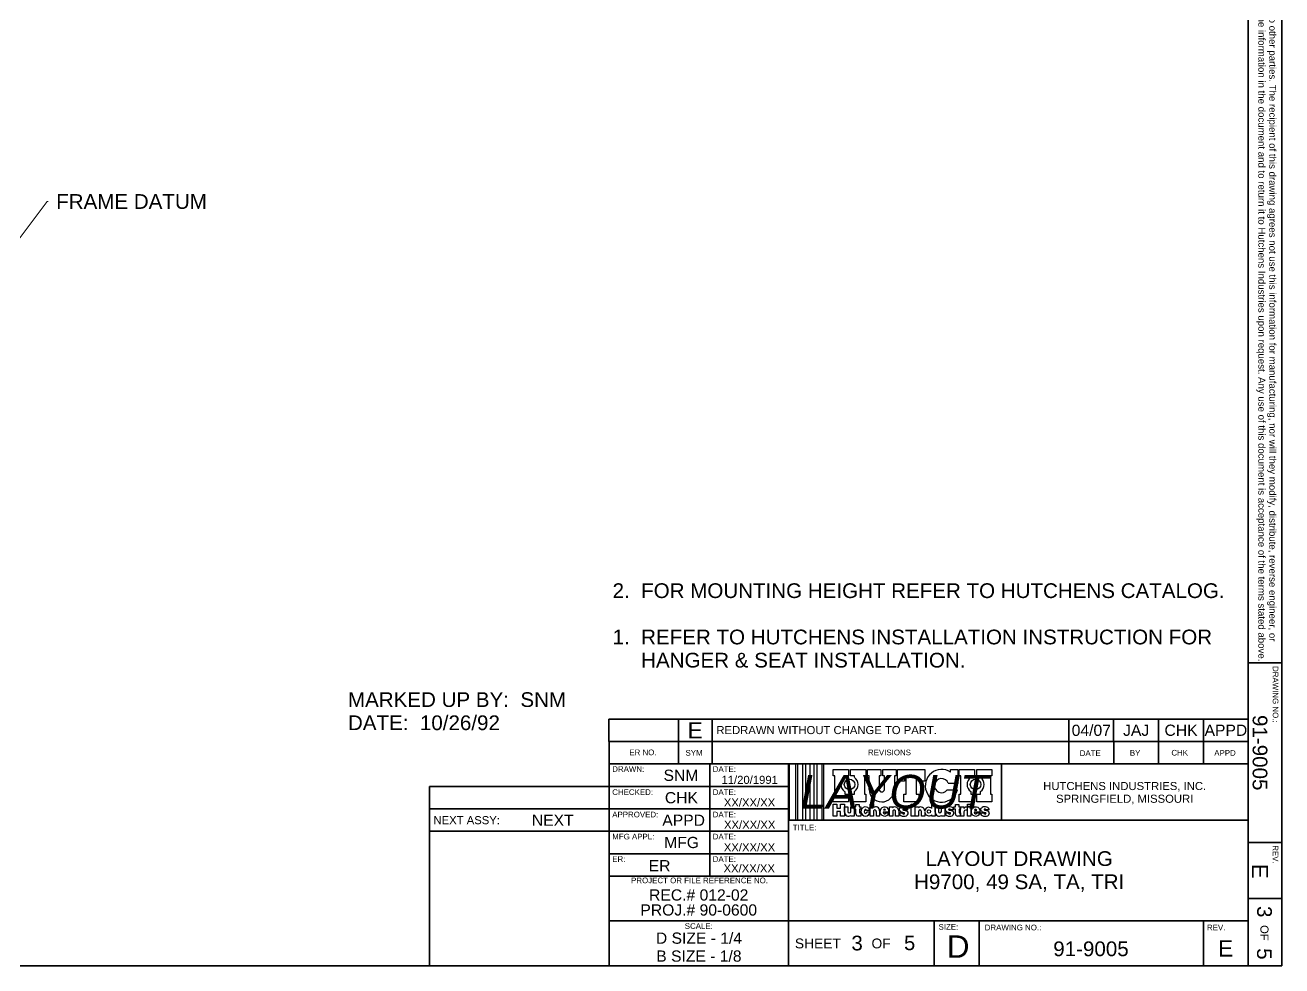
# Model space of a CAD drawing. Header units: inches. Extents: x 0 to 133, y 0 to 86.
# Drawn here: x 77.3 to 133.3, y 2 to 44 of the extents above; entities that cross this region are included whole.
import ezdxf
from ezdxf.enums import TextEntityAlignment as Align

# ---------------------------------------------------------------- set-up
doc = ezdxf.new("R2010")
doc.units = ezdxf.units.IN
doc.header["$LTSCALE"] = 4
doc.header["$MEASUREMENT"] = 0
for name, color, linetype, lineweight in [('Layout', 7, 'Continuous', 25), ('Sketch Geometry(Hutchens)', 7, 'Continuous', 35), ('Symbols(Hutchens)', 7, 'Continuous', 25)]:
    doc.layers.add(name, color=color, linetype=linetype, lineweight=lineweight)
doc.styles.add('Current-ANSI', font='ARIAL.TTF')
doc.styles.add('DEFAULT-Hutchens', font='ARIAL.TTF')
doc.styles.add('Hutchens .063', font='ARIAL.TTF')
doc.styles.add('Hutchens .09', font='ARIAL.TTF')
doc.styles.add('Hutchens .125', font='ARIAL.TTF')
doc.styles.add('Hutchens .164', font='ARIAL.TTF')
doc.styles.add('Hutchens .180', font='ARIAL.TTF')
doc.styles.add('Hutchens .25', font='ARIAL.TTF')
doc.dimstyles.new('HUTCHENS STD DIM X.XX$7', dxfattribs={"dimscale": 4, "dimtxt": 0.164, "dimasz": 0.18, "dimexe": 0.18, "dimexo": 0.0625, "dimgap": 0.09, "dimtad": 0, "dimtih": 1, "dimtoh": 1, "dimrnd": 1e-08, "dimzin": 4, "dimdsep": 46, "dimtxsty": 'Hutchens .164', "dimcen": 0.09, "dimclrd": 7, "dimclre": 211, "dimclrt": 7, "dimadec": 0, "dimazin": 1, "dimtfac": 0.762195, "dimtofl": 0, "dimtmove": 0, "dimatfit": 3, "dimfxl": 0, "dimtolj": 1, "dimtzin": 0, "dimlwd": 9, "dimlwe": 9, "dimarcsym": 0})

# ---------------------------------------------------------------- blocks, each defined once
blk = doc.blocks.new('Borders D-SIZE')
at = {"layer": 'Sketch Geometry(Hutchens)'}
for p, q in [((32.954, 21.48), (32.954, 0.512)), ((33.329, 3.887), (33.329, 21.48)), ((33.329, 3.887), (32.954, 3.887)), ((32.954, 3.887), (32.954, 0.512)), ((33.329, 0.512), (33.329, 3.887)), ((32.954, 1.887), (33.329, 1.887)), ((32.954, 1.262), (33.329, 1.262)), ((32.954, 0.512), (0.954, 0.512)), ((32.954, 0.512), (33.329, 0.512))]:
    blk.add_line(p, q, dxfattribs=at)
at = {"layer": 'Symbols(Hutchens)', "color": 7, "insert": (33.154, 21.464), "char_height": 0.077, "width": 17.58728, "attachment_point": 4, "rotation": 270, "line_spacing_factor": 0.944221, "style": 'Hutchens .180'}
blk.add_mtext('\\fArial|b0|i0;\\H0.0770;This confidential drawing is the property of Hutchens Industries. Hutchens Industries makes no warranties regarding the information on this document. Nothing hereon may be transmitted or disclosed in whole or in part to other parties. The recipient of this drawing agrees not use this information for manufacturing, nor will they modify, distribute, reverse engineer, or create derivative works based on the information contained on this print without the prior written permission of Hutchens Industries. The recipient agrees not to make copies of the document or reproduce in any manner the information in the document and to return it to Hutchens Industries upon request. Any use of this document is acceptance of the terms stated above. ', dxfattribs=at)
at = {"layer": 'Symbols(Hutchens)', "color": 7, "insert": (33.29, 3.853), "char_height": 0.063, "attachment_point": 1, "rotation": 270, "style": 'Hutchens .063'}
blk.add_mtext('DRAWING NO.:', dxfattribs=at)
at = {"layer": 'Symbols(Hutchens)', "color": 7, "rotation": 270}
for s, insert, char_height, width, attachment_point, style in [('REV.', (33.29, 1.856), 0.063, 0.21647, 1, 'Hutchens .063'), ('3', (33.134, 1.115), 0.164, 0.36968, 5, 'Hutchens .164'), ('OF', (33.134, 0.879), 0.09, 0.35987, 5, 'Hutchens .09')]:
    blk.add_mtext(s, dxfattribs=dict(at, insert=insert, char_height=char_height, width=width, attachment_point=attachment_point, style=style))
at = {"layer": 'Symbols(Hutchens)', "color": 7}
for tag, height, style, p in [('PART_NO', 0.164, 'Hutchens .164', (33.085, 2.887)), ('REV', 0.18, 'Hutchens .180', (33.085, 1.566)), ('SHTS_(TOTAL)', 0.164, 'Hutchens .164', (33.134, 0.645))]:
    blk.add_attdef(tag, text='', height=height, rotation=270, dxfattribs=dict(at, style=style)).set_placement(p, align=Align.MIDDLE_CENTER)
blk = doc.blocks.new('Title Blocks D-SIZE')
for p, q in [((11.056, 2.62), (11.056, 1.995)), ((11.069, 2.62), (11.056, 2.62)), ((11.069, 1.995), (11.069, 2.62)), ((11.135, 2.62), (11.135, 1.995)), ((11.16, 2.62), (11.135, 2.62)), ((11.16, 1.995), (11.16, 2.62)), ((11.214, 2.62), (11.214, 1.995)), ((11.25, 2.62), (11.214, 2.62)), ((11.25, 1.995), (11.25, 2.62)), ((11.294, 2.62), (11.294, 1.995)), ((11.341, 2.62), (11.294, 2.62)), ((11.341, 1.995), (11.341, 2.62)), ((11.373, 2.62), (11.373, 1.995)), ((11.432, 2.62), (11.373, 2.62)), ((11.432, 1.995), (11.432, 2.62)), ((11.452, 2.62, 0.394), (13.431, 2.62, 0.394)), ((11.452, 1.995, 0.394), (11.452, 2.62, 0.394)), ((11.555, 2.486, 0.394), (11.555, 2.559, 0.394)), ((11.555, 2.559, 0.394), (11.726, 2.559, 0.394)), ((11.726, 2.559, 0.394), (11.726, 2.486, 0.394)), ((11.749, 2.486, 0.394), (11.749, 2.559, 0.394)), ((11.749, 2.559, 0.394), (11.92, 2.559, 0.394)), ((11.92, 2.559, 0.394), (11.92, 2.486, 0.394)), ((11.937, 2.486, 0.394), (11.937, 2.559, 0.394)), ((11.937, 2.559, 0.394), (12.084, 2.559, 0.394)), ((12.084, 2.559, 0.394), (12.084, 2.486, 0.394)), ((12.108, 2.486, 0.394), (12.108, 2.559, 0.394)), ((12.108, 2.559, 0.394), (12.255, 2.559, 0.394)), ((12.255, 2.559, 0.394), (12.255, 2.487, 0.394)), ((12.272, 2.428, 0.394), (12.272, 2.559, 0.394)), ((12.272, 2.559, 0.394), (12.578, 2.559, 0.394)), ((12.578, 2.559, 0.394), (12.578, 2.428, 0.394)), ((12.863, 2.529, 0.394), (12.863, 2.559, 0.394)), ((12.863, 2.559, 0.394), (12.945, 2.559, 0.394)), ((12.945, 2.559, 0.394), (12.945, 2.404, 0.394)), ((12.96, 2.486, 0.394), (12.96, 2.559, 0.394)), ((12.96, 2.559, 0.394), (13.13, 2.559, 0.394)), ((13.13, 2.559, 0.394), (13.13, 2.486, 0.394)), ((13.154, 2.486, 0.394), (13.154, 2.559, 0.394)), ((13.154, 2.559, 0.394), (13.324, 2.559, 0.394)), ((13.324, 2.559, 0.394), (13.324, 2.486, 0.394)), ((13.431, 2.62, 0.394), (13.431, 1.995, 0.394)), ((11.573, 2.486, 0.394), (11.555, 2.486, 0.394)), ((11.573, 2.284, 0.394), (11.573, 2.486, 0.394)), ((11.726, 2.486, 0.394), (11.683, 2.486, 0.394)), ((11.683, 2.486, 0.394), (11.683, 2.471, 0.394)), ((11.792, 2.486, 0.394), (11.749, 2.486, 0.394)), ((11.792, 2.471, 0.394), (11.792, 2.486, 0.394)), ((11.92, 2.486, 0.394), (11.902, 2.486, 0.394)), ((11.902, 2.486, 0.394), (11.902, 2.284, 0.394)), ((11.955, 2.486, 0.394), (11.937, 2.486, 0.394)), ((11.955, 2.404, 0.394), (11.955, 2.486, 0.394)), ((11.955, 2.337, 0.394), (11.955, 2.404, 0.394)), ((12.084, 2.486, 0.394), (12.067, 2.486, 0.394)), ((12.067, 2.486, 0.394), (12.067, 2.337, 0.394)), ((12.125, 2.486, 0.394), (12.108, 2.486, 0.394)), ((12.125, 2.337, 0.394), (12.125, 2.486, 0.394)), ((12.255, 2.487, 0.394), (12.237, 2.487, 0.394)), ((12.237, 2.487, 0.394), (12.237, 2.338, 0.394)), ((12.349, 2.428, 0.394), (12.272, 2.428, 0.394)), ((12.369, 2.468, 0.394), (12.349, 2.468, 0.394)), ((12.349, 2.468, 0.394), (12.349, 2.428, 0.394)), ((12.369, 2.284, 0.394), (12.369, 2.468, 0.394)), ((12.502, 2.468, 0.394), (12.481, 2.468, 0.394)), ((12.481, 2.468, 0.394), (12.481, 2.284, 0.394)), ((12.502, 2.428, 0.394), (12.502, 2.468, 0.394)), ((12.578, 2.428, 0.394), (12.502, 2.428, 0.394)), ((12.945, 2.404, 0.394), (12.838, 2.404, 0.394)), ((12.978, 2.486, 0.394), (12.96, 2.486, 0.394)), ((12.978, 2.284, 0.394), (12.978, 2.486, 0.394)), ((13.13, 2.486, 0.394), (13.088, 2.486, 0.394)), ((13.088, 2.486, 0.394), (13.088, 2.471, 0.394)), ((13.196, 2.486, 0.394), (13.154, 2.486, 0.394)), ((13.196, 2.471, 0.394), (13.196, 2.486, 0.394)), ((13.324, 2.486, 0.394), (13.307, 2.486, 0.394)), ((13.307, 2.486, 0.394), (13.307, 2.284, 0.394)), ((11.555, 2.197, 0.394), (11.555, 2.284, 0.394)), ((11.555, 2.284, 0.394), (11.573, 2.284, 0.394)), ((11.683, 2.314, 0.394), (11.683, 2.284, 0.394)), ((11.683, 2.284, 0.394), (11.726, 2.284, 0.394)), ((11.726, 2.284, 0.394), (11.726, 2.197, 0.394)), ((11.749, 2.197, 0.394), (11.749, 2.284, 0.394)), ((11.749, 2.284, 0.394), (11.792, 2.284, 0.394)), ((11.792, 2.284, 0.394), (11.792, 2.314, 0.394)), ((11.902, 2.284, 0.394), (11.92, 2.284, 0.394)), ((11.92, 2.284, 0.394), (11.92, 2.197, 0.394)), ((12.067, 2.337, 0.394), (12.067, 2.334, 0.394)), ((12.237, 2.336, 0.394), (12.237, 2.335, 0.394)), ((12.237, 2.335, 0.394), (12.237, 2.335, 0.394)), ((12.341, 2.197, 0.394), (12.341, 2.284, 0.394)), ((12.341, 2.284, 0.394), (12.369, 2.284, 0.394)), ((12.481, 2.284, 0.394), (12.509, 2.284, 0.394)), ((12.509, 2.284, 0.394), (12.509, 2.197, 0.394)), ((12.827, 2.331, 0.394), (12.939, 2.331, 0.394)), ((12.96, 2.197, 0.394), (12.96, 2.284, 0.394)), ((12.96, 2.284, 0.394), (12.978, 2.284, 0.394)), ((13.088, 2.314, 0.394), (13.088, 2.284, 0.394)), ((13.088, 2.284, 0.394), (13.13, 2.284, 0.394)), ((13.13, 2.284, 0.394), (13.13, 2.197, 0.394)), ((13.154, 2.197, 0.394), (13.154, 2.284, 0.394)), ((13.154, 2.284, 0.394), (13.196, 2.284, 0.394)), ((13.196, 2.284, 0.394), (13.196, 2.314, 0.394)), ((13.307, 2.284, 0.394), (13.324, 2.284, 0.394)), ((13.324, 2.284, 0.394), (13.324, 2.197, 0.394)), ((11.726, 2.197, 0.394), (11.555, 2.197, 0.394)), ((11.555, 2.039, 0.394), (11.555, 2.173, 0.394)), ((11.555, 2.173, 0.394), (11.596, 2.173, 0.394)), ((11.596, 2.173, 0.394), (11.596, 2.129, 0.394)), ((11.596, 2.129, 0.394), (11.638, 2.129, 0.394)), ((11.638, 2.129, 0.394), (11.638, 2.173, 0.394)), ((11.638, 2.173, 0.394), (11.679, 2.173, 0.394)), ((11.679, 2.173, 0.394), (11.679, 2.039, 0.394)), ((11.682, 2.082, 0.394), (11.682, 2.141, 0.394)), ((11.682, 2.141, 0.394), (11.718, 2.141, 0.394)), ((11.718, 2.141, 0.394), (11.718, 2.09, 0.394)), ((11.92, 2.197, 0.394), (11.749, 2.197, 0.394)), ((11.751, 2.113, 0.394), (11.751, 2.141, 0.394)), ((11.751, 2.141, 0.394), (11.787, 2.141, 0.394)), ((11.751, 2.09, 0.394), (11.751, 2.113, 0.394)), ((11.787, 2.141, 0.394), (11.787, 2.039, 0.394)), ((11.79, 2.118, 0.394), (11.79, 2.141, 0.394)), ((11.79, 2.141, 0.394), (11.807, 2.141, 0.394)), ((11.807, 2.118, 0.394), (11.79, 2.118, 0.394)), ((11.807, 2.141, 0.394), (11.807, 2.167, 0.394)), ((11.807, 2.167, 0.394), (11.844, 2.167, 0.394)), ((11.807, 2.065, 0.394), (11.807, 2.118, 0.394)), ((11.844, 2.167, 0.394), (11.844, 2.141, 0.394)), ((11.844, 2.141, 0.394), (11.864, 2.141, 0.394)), ((11.864, 2.118, 0.394), (11.847, 2.118, 0.394)), ((11.847, 2.118, 0.394), (11.847, 2.083, 0.394)), ((11.864, 2.141, 0.394), (11.864, 2.118, 0.394)), ((11.965, 2.103, 0.394), (11.926, 2.103, 0.394)), ((11.967, 2.039, 0.394), (11.967, 2.173, 0.394)), ((11.967, 2.173, 0.394), (12.003, 2.173, 0.394)), ((12.003, 2.173, 0.394), (12.003, 2.133, 0.394)), ((12.139, 2.106, 0.394), (12.114, 2.106, 0.394)), ((12.181, 2.039, 0.394), (12.181, 2.141, 0.394)), ((12.181, 2.141, 0.394), (12.218, 2.141, 0.394)), ((12.218, 2.141, 0.394), (12.218, 2.133, 0.394)), ((12.509, 2.197, 0.394), (12.341, 2.197, 0.394)), ((12.35, 2.109, 0.394), (12.349, 2.112, 0.394)), ((12.387, 2.109, 0.394), (12.35, 2.109, 0.394)), ((12.425, 2.039, 0.394), (12.425, 2.173, 0.394)), ((12.425, 2.173, 0.394), (12.466, 2.173, 0.394)), ((12.466, 2.173, 0.394), (12.466, 2.039, 0.394)), ((12.469, 2.039, 0.394), (12.469, 2.141, 0.394)), ((12.469, 2.141, 0.394), (12.506, 2.141, 0.394)), ((12.506, 2.141, 0.394), (12.506, 2.133, 0.394)), ((12.653, 2.125, 0.394), (12.653, 2.173, 0.394)), ((12.653, 2.173, 0.394), (12.69, 2.173, 0.394)), ((12.69, 2.173, 0.394), (12.69, 2.039, 0.394)), ((12.693, 2.082, 0.394), (12.693, 2.141, 0.394)), ((12.693, 2.141, 0.394), (12.729, 2.141, 0.394)), ((12.729, 2.141, 0.394), (12.729, 2.09, 0.394)), ((12.762, 2.113, 0.394), (12.762, 2.141, 0.394)), ((12.762, 2.141, 0.394), (12.798, 2.141, 0.394)), ((12.762, 2.09, 0.394), (12.762, 2.113, 0.394)), ((12.798, 2.141, 0.394), (12.798, 2.039, 0.394)), ((12.861, 2.109, 0.394), (12.861, 2.112, 0.394)), ((12.898, 2.109, 0.394), (12.861, 2.109, 0.394)), ((12.901, 2.118, 0.394), (12.901, 2.141, 0.394)), ((12.901, 2.141, 0.394), (12.918, 2.141, 0.394)), ((12.918, 2.118, 0.394), (12.901, 2.118, 0.394)), ((12.918, 2.141, 0.394), (12.918, 2.167, 0.394)), ((12.918, 2.167, 0.394), (12.955, 2.167, 0.394)), ((12.918, 2.065, 0.394), (12.918, 2.118, 0.394)), ((12.955, 2.167, 0.394), (12.955, 2.141, 0.394)), ((12.955, 2.141, 0.394), (12.974, 2.141, 0.394)), ((12.974, 2.118, 0.394), (12.958, 2.118, 0.394)), ((12.958, 2.118, 0.394), (12.958, 2.083, 0.394)), ((13.13, 2.197, 0.394), (12.96, 2.197, 0.394)), ((12.974, 2.141, 0.394), (12.974, 2.118, 0.394)), ((12.975, 2.039, 0.394), (12.975, 2.141, 0.394)), ((12.975, 2.141, 0.394), (13.011, 2.141, 0.394)), ((13.011, 2.141, 0.394), (13.011, 2.125, 0.394)), ((13.048, 2.106, 0.394), (13.032, 2.106, 0.394)), ((13.048, 2.141, 0.394), (13.048, 2.106, 0.394)), ((13.051, 2.147, 0.394), (13.051, 2.173, 0.394)), ((13.051, 2.173, 0.394), (13.088, 2.173, 0.394)), ((13.088, 2.147, 0.394), (13.051, 2.147, 0.394)), ((13.051, 2.039, 0.394), (13.051, 2.141, 0.394)), ((13.051, 2.141, 0.394), (13.088, 2.141, 0.394)), ((13.088, 2.173, 0.394), (13.088, 2.147, 0.394)), ((13.088, 2.141, 0.394), (13.088, 2.039, 0.394)), ((13.13, 2.106), (13.155, 2.106)), ((13.324, 2.197, 0.394), (13.154, 2.197, 0.394)), ((13.257, 2.109, 0.394), (13.256, 2.112, 0.394)), ((13.293, 2.109, 0.394), (13.257, 2.109, 0.394)), ((11.056, 1.995), (11.069, 1.995)), ((11.135, 1.995), (11.16, 1.995)), ((11.214, 1.995), (11.25, 1.995)), ((11.294, 1.995), (11.341, 1.995)), ((11.373, 1.995), (11.432, 1.995)), ((13.431, 1.995, 0.394), (11.452, 1.995, 0.394)), ((11.596, 2.039, 0.394), (11.555, 2.039, 0.394)), ((11.638, 2.091, 0.394), (11.596, 2.091, 0.394)), ((11.596, 2.091, 0.394), (11.596, 2.039, 0.394)), ((11.638, 2.039, 0.394), (11.638, 2.091, 0.394)), ((11.679, 2.039, 0.394), (11.638, 2.039, 0.394)), ((11.751, 2.039, 0.394), (11.751, 2.047, 0.394)), ((11.787, 2.039, 0.394), (11.751, 2.039, 0.394)), ((11.864, 2.039, 0.394), (11.834, 2.039, 0.394)), ((11.856, 2.074, 0.394), (11.864, 2.074, 0.394)), ((11.864, 2.074, 0.394), (11.864, 2.039, 0.394)), ((11.929, 2.086, 0.394), (11.966, 2.086, 0.394)), ((12.003, 2.039, 0.394), (11.967, 2.039, 0.394)), ((12.036, 2.039, 0.394), (12.036, 2.09, 0.394)), ((12.072, 2.039, 0.394), (12.036, 2.039, 0.394)), ((12.072, 2.098, 0.394), (12.072, 2.039, 0.394)), ((12.178, 2.083, 0.394), (12.111, 2.083, 0.394)), ((12.14, 2.075, 0.394), (12.176, 2.075, 0.394)), ((12.218, 2.039, 0.394), (12.181, 2.039, 0.394)), ((12.218, 2.09, 0.394), (12.218, 2.039, 0.394)), ((12.25, 2.039, 0.394), (12.25, 2.09, 0.394)), ((12.287, 2.039, 0.394), (12.25, 2.039, 0.394)), ((12.287, 2.097, 0.394), (12.287, 2.039, 0.394)), ((12.29, 2.075, 0.394), (12.327, 2.075, 0.394)), ((12.327, 2.075, 0.394), (12.328, 2.068, 0.394)), ((12.466, 2.039, 0.394), (12.425, 2.039, 0.394)), ((12.506, 2.039, 0.394), (12.469, 2.039, 0.394)), ((12.506, 2.09, 0.394), (12.506, 2.039, 0.394)), ((12.538, 2.039, 0.394), (12.538, 2.09, 0.394)), ((12.575, 2.039, 0.394), (12.538, 2.039, 0.394)), ((12.575, 2.097, 0.394), (12.575, 2.094, 0.394)), ((12.575, 2.086, 0.394), (12.575, 2.039, 0.394)), ((12.653, 2.039, 0.394), (12.653, 2.054, 0.394)), ((12.69, 2.039, 0.394), (12.653, 2.039, 0.394)), ((12.762, 2.039, 0.394), (12.762, 2.047, 0.394)), ((12.798, 2.039, 0.394), (12.762, 2.039, 0.394)), ((12.801, 2.075, 0.394), (12.838, 2.075, 0.394)), ((12.838, 2.075, 0.394), (12.839, 2.068, 0.394)), ((12.974, 2.039, 0.394), (12.944, 2.039, 0.394)), ((12.966, 2.074, 0.394), (12.974, 2.074, 0.394)), ((12.974, 2.074, 0.394), (12.974, 2.039, 0.394)), ((13.011, 2.039, 0.394), (12.975, 2.039, 0.394)), ((13.011, 2.086, 0.394), (13.011, 2.039, 0.394)), ((13.088, 2.039, 0.394), (13.051, 2.039, 0.394)), ((13.193, 2.083, 0.394), (13.127, 2.083, 0.394)), ((13.155, 2.075, 0.394), (13.191, 2.075, 0.394)), ((13.197, 2.075, 0.394), (13.234, 2.075, 0.394)), ((13.234, 2.075, 0.394), (13.235, 2.068, 0.394))]:
    blk.add_line(p, q)
for centre, radius, start, end in [((12.763, 2.377, 0.394), 0.182, 56.6916, 345.2958), ((12.763, 2.378, 0.394), 0.0793, 19.2915, 323.7518), ((12.096, 2.338, 0.394), 0.141, 180.5793, 358.8261), ((12.096, 2.337, 0.394), 0.0294, 185.1743, 359.7012), ((12.096, 2.338, 0.394), 0.141, 359.1492, 359.7011), ((12.029, 2.098, 0.394), 0.0436, 0.1134, 125.7974), ((12.019, 2.092, 0.394), 0.0162, 354.1816, 185.7837), ((12.243, 2.097, 0.394), 0.0437, 0.0471, 125.4518), ((12.234, 2.09, 0.394), 0.0162, 359.703, 180.3316), ((12.531, 2.097, 0.394), 0.0437, 0.0471, 125.4518), ((12.522, 2.09, 0.394), 0.0162, 359.703, 180.3316), ((13.048, 2.091, 0.394), 0.0501, 89.9771, 137.1344), ((13.032, 2.085, 0.394), 0.0205, 89.8963, 179.8048), ((11.725, 2.082, 0.394), 0.0437, 180.3218, 305.3601), ((11.735, 2.09, 0.394), 0.0162, 179.9242, 359.9242), ((11.834, 2.065, 0.394), 0.0263, 179.9757, 270.3228), ((11.855, 2.082, 0.394), 0.00843, 177.6309, 272.6673), ((12.339, 2.073, 0.394), 0.0121, 204.4594, 275.2642), ((12.736, 2.082, 0.394), 0.0437, 180.3218, 305.3601), ((12.745, 2.09, 0.394), 0.0162, 179.9242, 359.9242), ((12.85, 2.073, 0.394), 0.0121, 204.4594, 275.2642), ((12.944, 2.065, 0.394), 0.0263, 179.9757, 270.3228), ((12.966, 2.082, 0.394), 0.00843, 177.6309, 272.6673), ((13.246, 2.073, 0.394), 0.0121, 204.4594, 275.2642)]:
    blk.add_arc(centre, radius, start, end)
for centre, major_axis, ratio, start_param, end_param in [((11.737, 2.392, 0.394), (0.0955, 0), 0.994799, 2.176369, 4.106815), ((11.737, 2.392, 0.394), (0.0955, 0), 0.994799, 5.317963, 7.248409), ((13.142, 2.392, 0.394), (0.0955, 0), 0.994799, 2.176369, 4.106815), ((13.142, 2.392, 0.394), (0.0955, 0), 0.994799, 5.317963, 7.248409), ((11.915, 2.09, 0.394), (-0.0514, 0), 0.994799, 3.401657, 9.338959), ((11.915, 2.09, 0.394), (0, 0.0234), 0.586512, 5.309795, 10.806998), ((12.127, 2.09, 0.394), (-0.0514, 0), 0.994799, 2.998245, 9.135025), ((12.127, 2.09, 0.394), (0, -0.0263), 0.60478, 2.22829, 4.054927), ((12.34, 2.112, 0.394), (-0.047, 0.0033), 0.647832, 3.140762, 5.463152), ((12.622, 2.09, 0.394), (-0.0472, 0), 0.994799, 3.999148, 6.197555), ((12.851, 2.112, 0.394), (-0.047, 0.0033), 0.647832, 3.140762, 5.463152), ((13.142, 2.09, 0.394), (-0.0514, 0), 0.994799, 2.998245, 9.135025), ((13.142, 2.09), (0, 0.0263), 0.60478, 5.373665, 7.192706), ((13.246, 2.112, 0.394), (-0.047, 0.0033), 0.647832, 3.140762, 5.463152), ((54.258, 2.064, 0.394), (-42.254, 0), 0.994799, 6.282577, 6.283794), ((12.127, 2.09, 0.394), (0, 0.0263), 0.60478, 1.852277, 4.123353), ((12.34, 2.071, 0.394), (-0.05, 0.0009), 0.690427, 6.197981, 10.20685), ((12.622, 2.09, 0.394), (-0.0472, 0), 0.994799, 0.085618, 2.284037), ((12.851, 2.071, 0.394), (-0.05, 0.0009), 0.690427, 6.197981, 10.20685), ((13.142, 2.09, 0.394), (0, 0.0263), 0.60478, 1.852277, 4.123353), ((13.246, 2.071, 0.394), (-0.05, 0.0009), 0.690427, 6.197981, 10.20685)]:
    blk.add_ellipse(centre, major_axis=major_axis, ratio=ratio, start_param=start_param, end_param=end_param)
for centre, major_axis in [((11.737, 2.392, 0.394), (0.0588, 0)), ((13.142, 2.392, 0.394), (0.0588, 0)), ((12.622, 2.09, 0.394), (-0.0191, 0))]:
    blk.add_ellipse(centre, major_axis=major_axis, ratio=0.994799)
for points, knots in [([(12.34, 2.061), (12.344, 2.062), (12.349, 2.063), (12.352, 2.07), (12.348, 2.076), (12.336, 2.076), (12.323, 2.08), (12.309, 2.087), (12.299, 2.096), (12.292, 2.107), (12.292, 2.119), (12.298, 2.13), (12.305, 2.134), (12.309, 2.137)], [-0.3143782, -0.3143782, -0.3143782, -0.3143782, -0.2868254, -0.275842, -0.2644948, -0.2345833, -0.1946546, -0.1547092, -0.1196403, -0.090397, -0.0629383, -0.0346568, 0, 0, 0, 0]), ([(12.349, 2.112), (12.349, 2.113), (12.347, 2.116), (12.343, 2.118), (12.338, 2.118), (12.334, 2.117), (12.33, 2.114), (12.331, 2.109), (12.334, 2.107), (12.34, 2.106), (12.346, 2.106), (12.352, 2.104), (12.358, 2.103), (12.364, 2.101), (12.37, 2.098), (12.373, 2.096), (12.376, 2.095)], [-0.1873427, -0.1873427, -0.1873427, -0.1873427, -0.176426, -0.1648487, -0.1527865, -0.1409191, -0.1303956, -0.1216823, -0.1106416, -0.0983121, -0.0824397, -0.0641697, -0.0482199, -0.0337682, -0.0186055, 0, 0, 0, 0]), ([(12.852, 2.061), (12.855, 2.062), (12.861, 2.063), (12.864, 2.07), (12.859, 2.076), (12.848, 2.076), (12.834, 2.08), (12.82, 2.087), (12.81, 2.096), (12.804, 2.107), (12.804, 2.119), (12.81, 2.13), (12.817, 2.134), (12.821, 2.137)], [-0.3143782, -0.3143782, -0.3143782, -0.3143782, -0.2868254, -0.275842, -0.2644948, -0.2345832, -0.1946545, -0.1547091, -0.1196402, -0.0903969, -0.0629381, -0.0346567, 0, 0, 0, 0]), ([(12.861, 2.112), (12.86, 2.113), (12.859, 2.116), (12.854, 2.118), (12.85, 2.118), (12.845, 2.117), (12.841, 2.114), (12.842, 2.109), (12.846, 2.107), (12.851, 2.106), (12.857, 2.106), (12.864, 2.104), (12.87, 2.103), (12.875, 2.101), (12.881, 2.098), (12.885, 2.096), (12.887, 2.095)], [-0.1873427, -0.1873427, -0.1873427, -0.1873427, -0.176426, -0.1648487, -0.1527865, -0.1409191, -0.1303956, -0.1216823, -0.1106417, -0.0983122, -0.0824398, -0.0641698, -0.04822, -0.0337683, -0.0186057, 0, 0, 0, 0]), ([(13.247, 2.061), (13.251, 2.062), (13.256, 2.063), (13.259, 2.07), (13.255, 2.076), (13.243, 2.076), (13.229, 2.08), (13.216, 2.087), (13.205, 2.096), (13.199, 2.107), (13.199, 2.119), (13.205, 2.13), (13.212, 2.134), (13.216, 2.137)], [-0.3143782, -0.3143782, -0.3143782, -0.3143782, -0.2868254, -0.275842, -0.2644948, -0.2345832, -0.1946544, -0.154709, -0.1196402, -0.0903969, -0.0629381, -0.0346567, 0, 0, 0, 0]), ([(13.256, 2.112), (13.255, 2.113), (13.254, 2.116), (13.249, 2.118), (13.245, 2.118), (13.24, 2.117), (13.237, 2.114), (13.237, 2.109), (13.241, 2.107), (13.246, 2.106), (13.252, 2.106), (13.259, 2.104), (13.265, 2.103), (13.271, 2.101), (13.276, 2.098), (13.28, 2.096), (13.282, 2.095)], [-0.1873427, -0.1873427, -0.1873427, -0.1873427, -0.176426, -0.1648486, -0.1527865, -0.140919, -0.1303955, -0.1216822, -0.1106416, -0.0983121, -0.0824396, -0.0641697, -0.0482199, -0.0337682, -0.0186055, 0, 0, 0, 0])]:
    blk.add_open_spline(points, degree=3, knots=knots)
at = {"layer": 'Sketch Geometry(Hutchens)'}
for p, q in [((9.056, 2.62), (9.056, 2.87)), ((9.056, 2.87), (16.181, 2.87)), ((9.831, 2.87), (9.831, 2.62)), ((10.206, 2.87), (10.206, 2.62)), ((14.181, 2.87), (14.181, 2.62)), ((14.681, 2.87), (14.681, 2.62)), ((15.181, 2.87), (15.181, 2.62)), ((15.681, 2.87), (15.681, 2.62)), ((16.181, 2.87), (16.181, 2.62)), ((9.056, 2.62), (16.181, 2.62)), ((9.056, 0.37), (9.056, 2.62)), ((16.181, 2.62), (9.056, 2.62)), ((10.181, 2.62), (10.181, 1.37)), ((11.056, 2.62), (11.056, 0.37)), ((13.431, 1.995), (13.431, 2.62)), ((16.181, 2.62), (16.181, 0.37)), ((7.056, 0.37), (7.056, 2.37)), ((7.056, 2.37), (11.056, 2.37)), ((7.056, 2.12), (11.056, 2.12)), ((11.056, 1.995), (16.181, 1.995)), ((7.056, 1.87), (11.056, 1.87)), ((9.056, 1.62), (11.056, 1.62)), ((11.056, 1.37), (9.056, 1.37)), ((9.056, 0.87), (16.181, 0.87)), ((12.681, 0.37), (12.681, 0.87)), ((13.181, 0.37), (13.181, 0.87)), ((15.681, 0.87), (15.681, 0.37)), ((16.556, 0.37), (16.556, 0.459)), ((16.181, 0.37), (7.056, 0.37))]:
    blk.add_line(p, q, dxfattribs=at)
at = {"layer": 'Layout', "color": 7, "insert": (12.237, 2.308), "char_height": 0.375, "width": 2.35952, "attachment_point": 5, "style": 'DEFAULT-Hutchens'}
blk.add_mtext('\\fArial|b0|i1;\\H0.3750;LAYOUT', dxfattribs=at)
at = {"layer": 'Symbols(Hutchens)', "color": 7}
for s, insert, char_height, width, attachment_point, style in [('ER NO.', (9.434, 2.749), 0.063, 0.77339, 5, 'Hutchens .063'), ('SYM', (10.004, 2.744), 0.063, 0.37238, 5, 'Hutchens .063'), ('REVISIONS', (12.182, 2.748), 0.063, 3.97114, 5, 'Hutchens .063'), ('DATE', (14.42, 2.741), 0.063, 0.49667, 5, 'Hutchens .063'), ('BY', (14.92, 2.743), 0.063, 0.48937, 5, 'Hutchens .063'), ('CHK', (15.417, 2.745), 0.063, 0.49667, 5, 'Hutchens .063'), ('APPD', (15.922, 2.743), 0.063, 0.49302, 5, 'Hutchens .063'), ('DRAWN:', (9.092, 2.595), 0.063, 0.43732, 1, 'Hutchens .063'), ('DATE:', (10.212, 2.595), 0.063, 0.43732, 1, 'Hutchens .063'), ('CHECKED:', (9.092, 2.338), 0.063, 0.45493, 1, 'Hutchens .063'), ('DATE:', (10.212, 2.338), 0.063, 0.43732, 1, 'Hutchens .063'), ('\\fArial|b0|i0;\\H0.0900;NEXT ASSY:', (7.47, 1.993), 0.09, 0.74189, 5, 'Hutchens .09'), ('APPROVED:', (9.092, 2.088), 0.063, 0.5137, 1, 'Hutchens .063'), ('DATE:', (10.212, 2.088), 0.063, 0.43732, 1, 'Hutchens .063'), ('MFG APPL:', (9.092, 1.842), 0.063, 0.46957, 1, 'Hutchens .063'), ('DATE:', (10.212, 1.842), 0.063, 0.43732, 1, 'Hutchens .063'), ('TITLE:', (11.104, 1.944), 0.063, 0.978, 1, 'Current-ANSI'), ('ER:', (9.092, 1.592), 0.063, 0.43732, 1, 'Hutchens .063'), ('DATE:', (10.212, 1.592), 0.063, 0.43732, 1, 'Hutchens .063'), ('PROJECT OR FILE REFERENCE NO.', (10.065, 1.354), 0.063, 1.99757, 2, 'Hutchens .063'), ('SCALE:', (10.057, 0.845), 0.063, 1.99535, 2, 'Hutchens .063'), ('3', (11.821, 0.623), 0.164, 0.3539, 5, 'Hutchens .164'), ('SIZE:', (12.729, 0.836), 0.063, 0.25696, 1, 'Hutchens .063'), ('DRAWING NO.:', (13.244, 0.829), 0.063, 0.978, 1, 'Hutchens .063'), ('REV.', (15.721, 0.829), 0.063, 0.33907, 1, 'Hutchens .063'), ('\\fArial|b0|i0;\\H0.1100;SHEET        OF', (11.128, 0.619), 0.11, 1.5271, 4, 'Hutchens .125')]:
    blk.add_mtext(s, dxfattribs=dict(at, insert=insert, char_height=char_height, width=width, attachment_point=attachment_point, style=style))
at = {"layer": 'Symbols(Hutchens)', "color": 7, "insert": (14.804, 2.295), "char_height": 0.09, "width": 2.73951, "attachment_point": 5, "line_spacing_factor": 0.944221, "style": 'Hutchens .09'}
blk.add_mtext('\\fArial|b0|i0;\\H0.0900;HUTCHENS INDUSTRIES, INC.\\PSPRINGFIELD, MISSOURI', dxfattribs=at)
at = {"layer": 'Symbols(Hutchens)', "color": 7}
for tag, height, style, p in [('DESIGNER', 0.125, 'Hutchens .125', (9.858, 2.494)), ('CREATION_DATE', 0.09, 'Hutchens .09', (10.624, 2.443)), ('NEXT3', 0.125, 'Hutchens .125', (7.521, 2.235)), ('NEXT2', 0.125, 'Hutchens .125', (8.458, 2.235)), ('CHK_BY', 0.125, 'Hutchens .125', (9.863, 2.244)), ('CHK', 0.09, 'Hutchens .09', (10.622, 2.191)), ('NEXT_ASSY:', 0.125, 'Hutchens .125', (8.429, 1.993)), ('APP_BY', 0.125, 'Hutchens .125', (9.888, 1.993)), ('APP', 0.09, 'Hutchens .09', (10.624, 1.943)), ('MFG_BY', 0.125, 'Hutchens .125', (9.865, 1.745)), ('MFG', 0.09, 'Hutchens .09', (10.622, 1.691)), ('ER_NO', 0.125, 'Hutchens .125', (9.62, 1.486)), ('ER_DATE', 0.09, 'Hutchens .09', (10.619, 1.457)), ('PROJ_NO.', 0.125, 'Hutchens .125', (10.056, 1.16)), ('EPR_NO.', 0.125, 'Hutchens .164', (10.056, 0.993)), ('SCALE_D', 0.125, 'Hutchens .125', (10.059, 0.679)), ('SHTS_(TOTAL)', 0.16, 'Hutchens .164', (12.407, 0.625)), ('Sheet_Size', 0.25, 'Hutchens .25', (12.948, 0.585)), ('PART_NO', 0.164, 'Hutchens .164', (14.428, 0.56)), ('REV', 0.18, 'Hutchens .180', (15.93, 0.564)), ('SCALE_B', 0.125, 'Hutchens .125', (10.058, 0.479))]:
    blk.add_attdef(tag, text='', height=height, dxfattribs=dict(at, style=style)).set_placement(p, align=Align.MIDDLE_CENTER)
blk = doc.blocks.new('REVISION LINE')
at = {"layer": 'Sketch Geometry(Hutchens)'}
for p, q in [((-7.125, 0.25), (0, 0.25)), ((-7.125, 0), (-7.125, 0.25)), ((-6.35, 0.25), (-6.35, 0)), ((-5.975, 0.25), (-5.975, 0)), ((-2, 0.25), (-2, 0)), ((-1.5, 0.25), (-1.5, 0)), ((-1, 0.25), (-1, 0)), ((-0.5, 0.25), (-0.5, 0)), ((0, 0.25), (0, 0)), ((0, 0), (-7.125, 0))]:
    blk.add_line(p, q, dxfattribs=at)
at = {"layer": 'Symbols(Hutchens)', "color": 7}
for tag, height, style, p in [('ER_#', 0.125, 'Hutchens .125', (-6.738, 0.125)), ('REV', 0.18, 'Hutchens .180', (-6.165, 0.125)), ('DATE', 0.125, 'Hutchens .125', (-1.749, 0.125)), ('BY', 0.125, 'Hutchens .125', (-1.249, 0.126)), ('CHK', 0.125, 'Hutchens .125', (-0.749, 0.126)), ('APPD', 0.125, 'Hutchens .125', (-0.249, 0.126))]:
    blk.add_attdef(tag, text='', height=height, dxfattribs=dict(at, style=style)).set_placement(p, align=Align.MIDDLE_CENTER)
at = {"layer": 'Symbols(Hutchens)', "color": 7, "style": 'Hutchens .09'}
blk.add_attdef('REVISION_COMMENTS', text='', height=0.09, dxfattribs=at).set_placement((-5.928, 0.128), align=Align.MIDDLE_LEFT)

msp = doc.modelspace()

# ---------------------------------------------------------------- block references
at = {"xscale": 4, "yscale": 4, "zscale": 4}
for name, p, values in [('Borders D-SIZE', (0, 0), {'PART_NO': '91-9005', 'REV': 'E', 'SHTS_(TOTAL)': '5'}), ('REVISION LINE', (131.8147, 12.0467), {'REV': 'E', 'REVISION_COMMENTS': 'REDRAWN WITHOUT CHANGE TO PART.', 'DATE': '04/07', 'BY': 'JAJ', 'CHK': 'CHK', 'APPD': 'APPD'}), ('Title Blocks D-SIZE', (67.0917, 0.5671), {'Sheet_Size': 'D', 'MFG_BY': 'MFG', 'APP_BY': 'APPD', 'CHK_BY': 'CHK', 'DESIGNER': 'SNM', 'CREATION_DATE': '11/20/1991', 'CHK': 'XX/XX/XX', 'APP': 'XX/XX/XX', 'MFG': 'XX/XX/XX', 'NEXT_ASSY:': 'NEXT', 'PART_NO': '91-9005', 'REV': 'E', 'SCALE_D': 'D SIZE - 1/4', 'SCALE_B': 'B SIZE - 1/8', 'PROJ_NO.': 'REC.# 012-02', 'EPR_NO.': 'PROJ.# 90-0600', 'ER_NO': 'ER', 'ER_DATE': 'XX/XX/XX', 'SHTS_(TOTAL)': '5'})]:
    msp.add_blockref(name, p, dxfattribs=at).add_auto_attribs(values)

# ---------------------------------------------------------------- texts
at = {"layer": 'Symbols(Hutchens)', "color": 7, "insert": (82.0278, 36.1162), "char_height": 0.656, "width": 6.722, "attachment_point": 5, "style": 'Hutchens .164'}
msp.add_mtext('{FRAME DATUM}', dxfattribs=at)
at = {"layer": 'Symbols(Hutchens)', "color": 7, "char_height": 0.656, "line_spacing_factor": 0.944221, "style": 'Hutchens .164'}
for s, insert, width, attachment_point in [('{2.  FOR MOUNTING HEIGHT REFER TO HUTCHENS CATALOG.\\P\\P1.  REFER TO HUTCHENS INSTALLATION INSTRUCTION FOR\\P     HANGER & SEAT INSTALLATION.}', (103.4752, 15.3374), 28.217159, 7), ('{MARKED UP BY:  SNM\\PDATE:  10/26/92}', (91.6773, 13.3953), 10.689919, 4), ('{LAYOUT DRAWING\\PH9700, 49 SA, TA, TRI}', (121.6023, 6.2507), 20.219116, 5)]:
    msp.add_mtext(s, dxfattribs=dict(at, insert=insert, width=width, attachment_point=attachment_point))

# ---------------------------------------------------------------- leaders
at = {"layer": 'Symbols(Hutchens)', "color": 7, "linetype": 'Continuous', "lineweight": 9, "annotation_type": 0, "has_hookline": 1, "hookline_direction": 0, "text_width": 6.5757}
msp.add_leader([(75.8028, 32.8425), (78.2731, 36.1162), (78.3068, 36.1162)], dimstyle='HUTCHENS STD DIM X.XX$7', override={"dimtad": 0}, dxfattribs=at)

doc.saveas('drawing.dxf')
